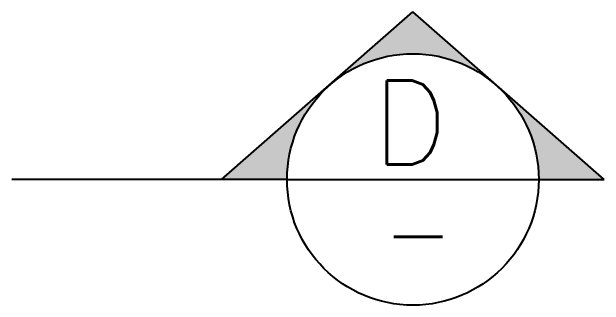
# Model space of a CAD drawing. Header units: millimetres. Extents: x -187664 to 435448, y -313239 to 299894.
# Drawn here: x 95347 to 97112, y -83144 to -82269 of the extents above; entities that cross this region are included whole.
import ezdxf

# ---------------------------------------------------------------- set-up
doc = ezdxf.new("R2010")
doc.units = ezdxf.units.MM
doc.layers.add('000 - EXISTING_DIM_MAIN_COLOR_251', color=251, linetype='Continuous')
doc.layers.add('Text', color=3, linetype='Continuous', lineweight=0)
doc.styles.add('RomanS', font='romans.shx', dxfattribs={"width": 0.8})

# ---------------------------------------------------------------- blocks, each defined once
blk = doc.blocks.new('A1')
at = {"layer": '000 - EXISTING_DIM_MAIN_COLOR_251'}
blk.add_hatch(color=256, dxfattribs=at).paths.add_polyline_path([(6, 0, 0.414214), (0, 6, 0.414214), (-6, 0), (-9.122, 0), (0, 8.001), (9.122, 0)])
for p, q in [((-9.122, 0), (0, 8.001)), ((9.122, 0), (0, 8.001)), ((-6, 0), (-9.122, 0)), ((-6, 0), (6, 0)), ((6, 0), (9.122, 0))]:
    blk.add_line(p, q, dxfattribs=at)
blk.add_circle((0, 0), 6, dxfattribs=at)

msp = doc.modelspace()

# ---------------------------------------------------------------- linework, layer by layer
at = {"color": 5}
msp.add_line((96166.815, -82768.829), (95346.719, -82768.829), dxfattribs=at)

# ---------------------------------------------------------------- block references
at = {"color": 1, "xscale": 62.5, "yscale": 62.5, "zscale": 62.5}
msp.add_blockref('A1', (96541.815, -82768.829), dxfattribs=at)

# ---------------------------------------------------------------- texts
at = {"layer": 'Text', "color": 5, "style": 'RomanS'}
msp.add_text('D', height=250, dxfattribs=at).set_placement((96421.814, -82724.007))
at = {"layer": 'Text', "color": 3, "style": 'RomanS'}
msp.add_text('-', height=187.5, dxfattribs=at).set_placement((96453.278, -83019.982))

doc.saveas('drawing.dxf')
